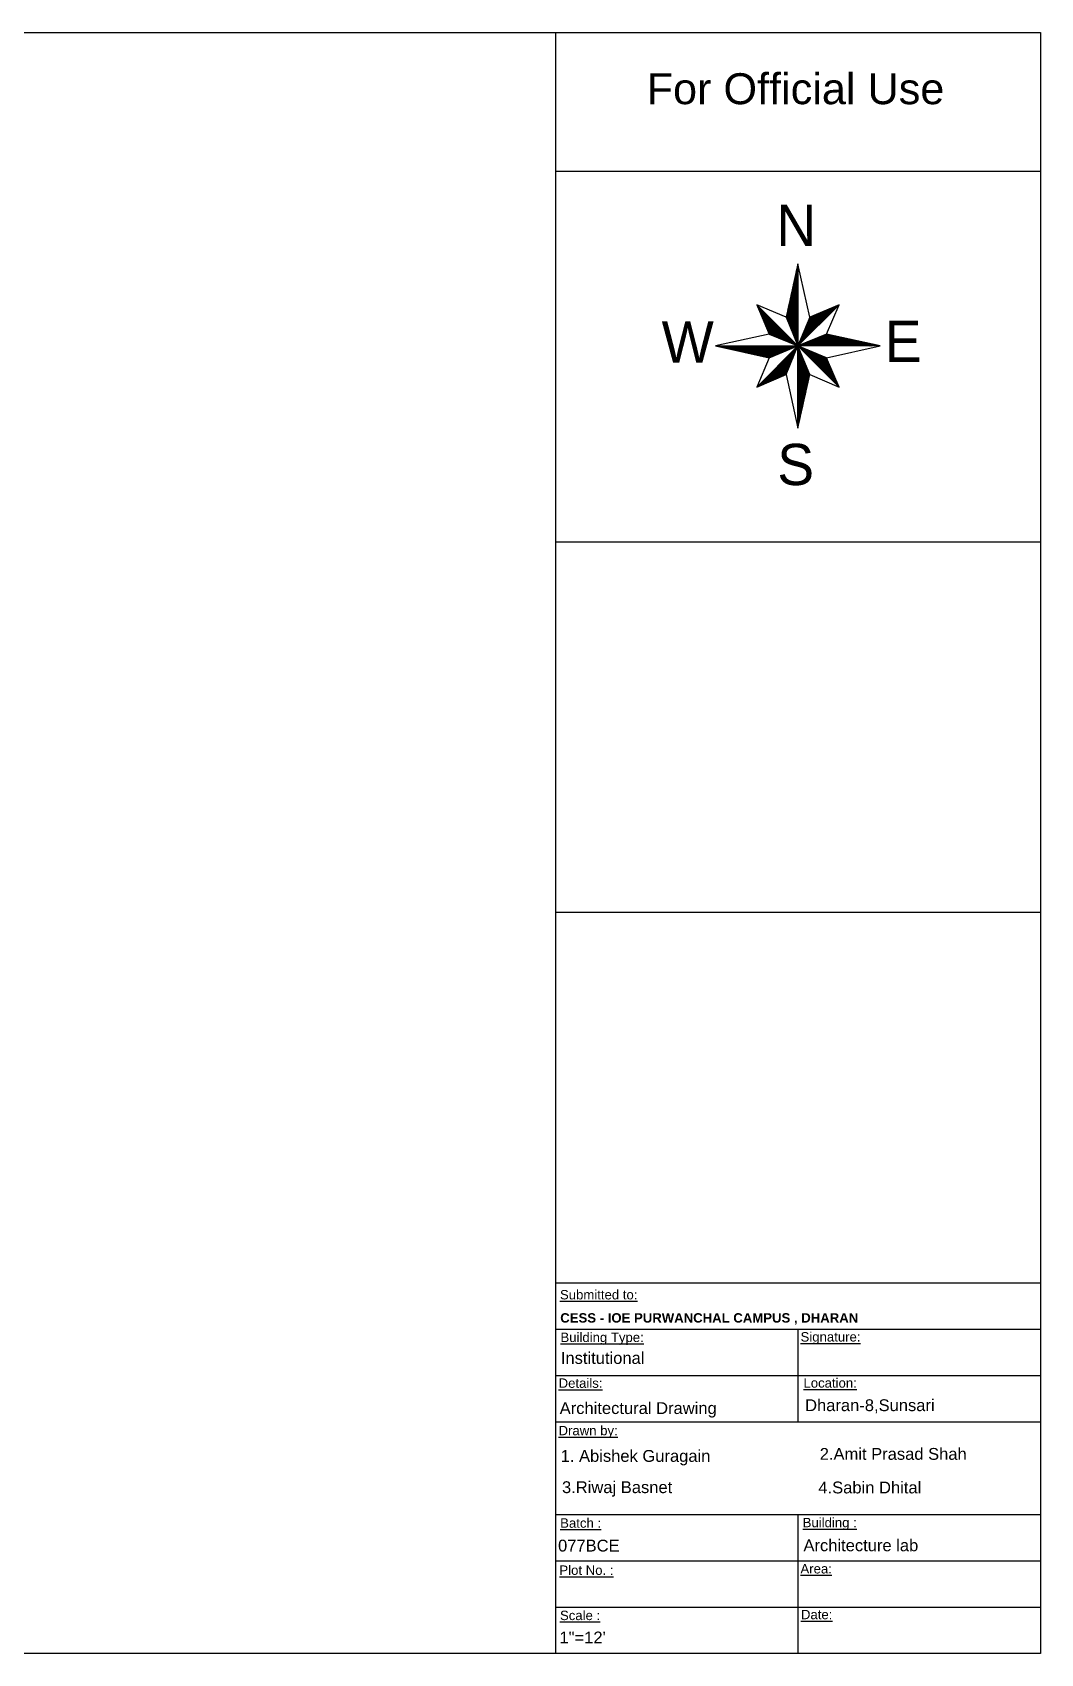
# Model space of a CAD drawing. Header units: inches. Extents: x -6800 to 96653, y -25814 to 17379.
# Drawn here: x 86107 to 87154, y -19068 to -17383 of the extents above; entities that cross this region are included whole.
import ezdxf

# ---------------------------------------------------------------- set-up
doc = ezdxf.new("R2010")
doc.units = ezdxf.units.IN
doc.header["$MEASUREMENT"] = 0
doc.layers.add('Page Format', color=7, linetype='Continuous', lineweight=25)
doc.styles.add('GOTHICE', font='gothice')
doc.styles.get("Standard").update_dxf_attribs({"font": 'arial.ttf'})

# ---------------------------------------------------------------- blocks, each defined once
blk = doc.blocks.new('*X360')
at = {"color": 0}
for p, q in [((15.32, 10.228), (16.001, 10.909)), ((15.332, 10.259), (15.97, 10.896)), ((15.345, 10.289), (15.939, 10.883)), ((15.357, 10.319), (15.908, 10.87)), ((15.37, 10.349), (15.877, 10.857)), ((15.382, 10.379), (15.846, 10.843)), ((15.395, 10.409), (15.815, 10.83)), ((15.407, 10.44), (15.784, 10.817)), ((15.42, 10.47), (15.754, 10.804)), ((15.432, 10.5), (15.723, 10.791)), ((15.445, 10.53), (15.692, 10.777)), ((15.457, 10.56), (15.661, 10.764)), ((15.47, 10.591), (15.63, 10.751)), ((15.482, 10.621), (15.599, 10.738)), ((15.495, 10.651), (15.568, 10.725)), ((15.507, 10.681), (15.537, 10.711))]:
    blk.add_line(p, q, dxfattribs=at)
blk = doc.blocks.new('*X359')
at = {"color": 0}
for p, q in [((15.325, 10.217), (15.333, 10.224)), ((15.343, 10.217), (15.363, 10.237)), ((15.361, 10.217), (15.393, 10.249)), ((15.378, 10.217), (15.424, 10.262)), ((15.396, 10.217), (15.454, 10.274)), ((15.414, 10.217), (15.484, 10.287)), ((15.432, 10.217), (15.514, 10.299)), ((15.449, 10.217), (15.544, 10.312)), ((15.467, 10.217), (15.574, 10.324)), ((15.485, 10.217), (15.605, 10.337)), ((15.502, 10.217), (15.635, 10.349)), ((15.52, 10.217), (15.665, 10.362)), ((15.538, 10.217), (15.695, 10.374)), ((15.555, 10.217), (15.725, 10.387)), ((15.573, 10.217), (15.756, 10.399)), ((15.591, 10.217), (15.786, 10.412)), ((15.608, 10.217), (15.808, 10.416)), ((15.626, 10.217), (15.822, 10.413)), ((15.644, 10.217), (15.837, 10.41)), ((15.661, 10.217), (15.851, 10.406)), ((15.679, 10.217), (15.866, 10.403)), ((15.697, 10.217), (15.88, 10.4)), ((15.714, 10.217), (15.895, 10.397)), ((15.732, 10.217), (15.909, 10.394)), ((15.75, 10.217), (15.924, 10.39)), ((15.767, 10.217), (15.938, 10.387)), ((15.785, 10.217), (15.952, 10.384)), ((15.803, 10.217), (15.967, 10.381)), ((15.82, 10.217), (15.981, 10.378)), ((15.838, 10.217), (15.996, 10.374)), ((15.856, 10.217), (16.01, 10.371)), ((15.873, 10.217), (16.025, 10.368)), ((15.891, 10.217), (16.039, 10.365)), ((15.909, 10.217), (16.054, 10.362)), ((15.926, 10.217), (16.068, 10.358)), ((15.944, 10.217), (16.083, 10.355)), ((15.962, 10.217), (16.097, 10.352)), ((15.98, 10.217), (16.112, 10.349)), ((15.997, 10.217), (16.126, 10.346)), ((16.015, 10.217), (16.141, 10.342)), ((16.033, 10.217), (16.155, 10.339)), ((16.05, 10.217), (16.17, 10.336)), ((16.068, 10.217), (16.184, 10.333)), ((16.086, 10.217), (16.198, 10.329)), ((16.103, 10.217), (16.213, 10.326)), ((16.121, 10.217), (16.227, 10.323)), ((16.139, 10.217), (16.242, 10.32)), ((16.156, 10.217), (16.256, 10.317)), ((16.174, 10.217), (16.271, 10.313)), ((16.192, 10.217), (16.285, 10.31)), ((16.209, 10.217), (16.3, 10.307)), ((16.227, 10.217), (16.314, 10.304)), ((16.245, 10.217), (16.329, 10.301)), ((16.262, 10.217), (16.343, 10.297)), ((16.28, 10.217), (16.358, 10.294)), ((16.298, 10.217), (16.372, 10.291)), ((16.315, 10.217), (16.387, 10.288)), ((16.333, 10.217), (16.401, 10.285)), ((16.351, 10.217), (16.415, 10.281)), ((16.368, 10.217), (16.43, 10.278)), ((16.386, 10.217), (16.444, 10.275)), ((16.404, 10.217), (16.459, 10.272)), ((16.421, 10.217), (16.473, 10.269)), ((16.439, 10.217), (16.488, 10.265)), ((16.457, 10.217), (16.502, 10.262)), ((16.474, 10.217), (16.517, 10.259)), ((16.492, 10.217), (16.531, 10.256)), ((16.51, 10.217), (16.546, 10.252)), ((16.528, 10.217), (16.56, 10.249)), ((16.545, 10.217), (16.575, 10.246)), ((16.563, 10.217), (16.589, 10.243)), ((16.581, 10.217), (16.604, 10.24)), ((16.598, 10.217), (16.618, 10.236)), ((16.616, 10.217), (16.633, 10.233)), ((16.634, 10.217), (16.647, 10.23)), ((16.651, 10.217), (16.661, 10.227)), ((16.669, 10.217), (16.676, 10.224)), ((16.687, 10.217), (16.69, 10.22)), ((16.704, 10.217), (16.705, 10.217))]:
    blk.add_line(p, q, dxfattribs=at)
blk = doc.blocks.new('*X358')
at = {"color": 0}
for p, q in [((15.32, 10.211), (15.322, 10.213)), ((15.329, 10.202), (15.335, 10.208)), ((15.338, 10.194), (15.347, 10.203)), ((15.347, 10.185), (15.36, 10.198)), ((15.355, 10.176), (15.372, 10.193)), ((15.364, 10.167), (15.385, 10.188)), ((15.373, 10.158), (15.397, 10.182)), ((15.382, 10.149), (15.41, 10.177)), ((15.391, 10.141), (15.422, 10.172)), ((15.4, 10.132), (15.435, 10.167)), ((15.408, 10.123), (15.447, 10.162)), ((15.417, 10.114), (15.46, 10.156)), ((15.426, 10.105), (15.472, 10.151)), ((15.435, 10.096), (15.485, 10.146)), ((15.444, 10.087), (15.497, 10.141)), ((15.453, 10.079), (15.51, 10.136)), ((15.461, 10.07), (15.522, 10.131)), ((15.47, 10.061), (15.535, 10.125)), ((15.479, 10.052), (15.547, 10.12)), ((15.488, 10.043), (15.56, 10.115)), ((15.497, 10.034), (15.572, 10.11)), ((15.506, 10.026), (15.585, 10.105)), ((15.515, 10.017), (15.597, 10.1)), ((15.523, 10.008), (15.61, 10.094)), ((15.532, 9.999), (15.622, 10.089)), ((15.541, 9.99), (15.635, 10.084)), ((15.55, 9.981), (15.647, 10.079)), ((15.559, 9.973), (15.66, 10.074)), ((15.568, 9.964), (15.672, 10.068)), ((15.576, 9.955), (15.685, 10.063)), ((15.585, 9.946), (15.697, 10.058)), ((15.594, 9.937), (15.71, 10.053)), ((15.603, 9.928), (15.722, 10.048)), ((15.612, 9.92), (15.735, 10.043)), ((15.621, 9.911), (15.747, 10.037)), ((15.629, 9.902), (15.76, 10.032)), ((15.638, 9.893), (15.772, 10.027)), ((15.647, 9.884), (15.785, 10.022)), ((15.656, 9.875), (15.797, 10.017)), ((15.665, 9.867), (15.804, 10.006)), ((15.674, 9.858), (15.81, 9.994)), ((15.682, 9.849), (15.815, 9.981)), ((15.691, 9.84), (15.82, 9.969)), ((15.7, 9.831), (15.826, 9.957)), ((15.709, 9.822), (15.831, 9.944)), ((15.718, 9.813), (15.836, 9.932)), ((15.727, 9.805), (15.841, 9.919)), ((15.735, 9.796), (15.847, 9.907)), ((15.744, 9.787), (15.852, 9.895)), ((15.753, 9.778), (15.857, 9.882)), ((15.762, 9.769), (15.863, 9.87)), ((15.771, 9.76), (15.868, 9.857)), ((15.78, 9.752), (15.873, 9.845)), ((15.789, 9.743), (15.878, 9.833)), ((15.797, 9.734), (15.884, 9.82)), ((15.806, 9.725), (15.889, 9.808)), ((15.815, 9.716), (15.894, 9.796)), ((15.824, 9.707), (15.9, 9.783)), ((15.833, 9.699), (15.905, 9.771)), ((15.842, 9.69), (15.91, 9.758)), ((15.85, 9.681), (15.916, 9.746)), ((15.859, 9.672), (15.921, 9.734)), ((15.868, 9.663), (15.926, 9.721)), ((15.877, 9.654), (15.931, 9.709)), ((15.886, 9.646), (15.937, 9.696)), ((15.895, 9.637), (15.942, 9.684)), ((15.903, 9.628), (15.947, 9.672)), ((15.912, 9.619), (15.953, 9.659)), ((15.921, 9.61), (15.958, 9.647)), ((15.93, 9.601), (15.963, 9.635)), ((15.939, 9.592), (15.968, 9.622)), ((15.948, 9.584), (15.974, 9.61)), ((15.956, 9.575), (15.979, 9.597)), ((15.965, 9.566), (15.984, 9.585)), ((15.974, 9.557), (15.99, 9.573)), ((15.983, 9.548), (15.995, 9.56)), ((15.992, 9.539), (16, 9.548)), ((16.001, 9.531), (16.006, 9.535)), ((16.009, 9.522), (16.011, 9.523))]:
    blk.add_line(p, q, dxfattribs=at)
blk = doc.blocks.new('*X357')
at = {"color": 0}
for p, q in [((15.315, 10.206), (15.318, 10.209)), ((15.315, 10.188), (15.323, 10.196)), ((15.315, 10.17), (15.328, 10.184)), ((15.315, 10.153), (15.333, 10.171)), ((15.315, 10.135), (15.339, 10.159)), ((15.315, 10.117), (15.344, 10.146)), ((15.315, 10.1), (15.349, 10.134)), ((15.315, 10.082), (15.354, 10.121)), ((15.315, 10.064), (15.359, 10.109)), ((15.315, 10.047), (15.364, 10.096)), ((15.315, 10.029), (15.37, 10.084)), ((15.315, 10.011), (15.375, 10.071)), ((15.315, 9.994), (15.38, 10.059)), ((15.315, 9.976), (15.385, 10.046)), ((15.315, 9.958), (15.39, 10.034)), ((15.315, 9.941), (15.395, 10.021)), ((15.315, 9.923), (15.401, 10.009)), ((15.315, 9.905), (15.406, 9.996)), ((15.315, 9.888), (15.411, 9.984)), ((15.315, 9.87), (15.416, 9.971)), ((15.315, 9.852), (15.421, 9.959)), ((15.315, 9.835), (15.427, 9.946)), ((15.315, 9.817), (15.432, 9.934)), ((15.315, 9.799), (15.437, 9.921)), ((15.315, 9.782), (15.442, 9.909)), ((15.315, 9.764), (15.447, 9.896)), ((15.315, 9.746), (15.452, 9.884)), ((15.315, 9.729), (15.458, 9.871)), ((15.315, 9.711), (15.463, 9.859)), ((15.315, 9.693), (15.468, 9.846)), ((15.315, 9.676), (15.473, 9.834)), ((15.315, 9.658), (15.478, 9.821)), ((15.315, 9.64), (15.484, 9.809)), ((15.315, 9.622), (15.489, 9.796)), ((15.315, 9.605), (15.494, 9.784)), ((15.315, 9.587), (15.499, 9.771)), ((15.315, 9.569), (15.504, 9.759)), ((15.315, 9.552), (15.509, 9.746)), ((15.315, 9.534), (15.515, 9.734)), ((15.315, 9.516), (15.512, 9.714)), ((15.315, 9.499), (15.507, 9.691)), ((15.315, 9.481), (15.502, 9.668)), ((15.315, 9.463), (15.497, 9.646)), ((15.315, 9.446), (15.492, 9.623)), ((15.315, 9.428), (15.487, 9.6)), ((15.315, 9.41), (15.482, 9.577)), ((15.315, 9.393), (15.477, 9.555)), ((15.315, 9.375), (15.472, 9.532)), ((15.315, 9.357), (15.467, 9.509)), ((15.315, 9.34), (15.462, 9.487)), ((15.315, 9.322), (15.457, 9.464)), ((15.315, 9.304), (15.452, 9.441)), ((15.315, 9.287), (15.447, 9.418)), ((15.315, 9.269), (15.442, 9.396)), ((15.315, 9.251), (15.436, 9.373)), ((15.315, 9.234), (15.431, 9.35)), ((15.315, 9.216), (15.426, 9.328)), ((15.315, 9.198), (15.421, 9.305)), ((15.315, 9.181), (15.416, 9.282)), ((15.315, 9.163), (15.411, 9.259)), ((15.315, 9.145), (15.406, 9.237)), ((15.315, 9.128), (15.401, 9.214)), ((15.315, 9.11), (15.396, 9.191)), ((15.315, 9.092), (15.391, 9.169)), ((15.315, 9.074), (15.386, 9.146)), ((15.315, 9.057), (15.381, 9.123)), ((15.315, 9.039), (15.376, 9.1)), ((15.315, 9.021), (15.371, 9.078)), ((15.315, 9.004), (15.366, 9.055)), ((15.315, 8.986), (15.361, 9.032)), ((15.315, 8.968), (15.356, 9.01)), ((15.315, 8.951), (15.351, 8.987)), ((15.315, 8.933), (15.346, 8.964)), ((15.315, 8.915), (15.341, 8.941)), ((15.315, 8.898), (15.336, 8.919)), ((15.315, 8.88), (15.331, 8.896)), ((15.315, 8.862), (15.326, 8.873)), ((15.315, 8.845), (15.321, 8.851)), ((15.315, 8.827), (15.316, 8.828))]:
    blk.add_line(p, q, dxfattribs=at)
blk = doc.blocks.new('*X356')
at = {"color": 0}
for p, q in [((14.635, 9.527), (15.307, 10.198)), ((14.666, 9.54), (15.295, 10.168)), ((14.697, 9.553), (15.282, 10.138)), ((14.728, 9.566), (15.27, 10.108)), ((14.759, 9.579), (15.257, 10.078)), ((14.79, 9.593), (15.245, 10.047)), ((14.821, 9.606), (15.232, 10.017)), ((14.852, 9.619), (15.22, 9.987)), ((14.882, 9.632), (15.207, 9.957)), ((14.913, 9.645), (15.195, 9.927)), ((14.944, 9.659), (15.182, 9.896)), ((14.975, 9.672), (15.17, 9.866)), ((15.006, 9.685), (15.157, 9.836)), ((15.037, 9.698), (15.145, 9.806)), ((15.068, 9.711), (15.132, 9.776)), ((15.099, 9.725), (15.12, 9.746))]:
    blk.add_line(p, q, dxfattribs=at)
blk = doc.blocks.new('*X355')
at = {"color": 0}
for p, q in [((13.928, 10.215), (13.929, 10.217)), ((13.942, 10.212), (13.947, 10.217)), ((13.957, 10.209), (13.964, 10.217)), ((13.971, 10.206), (13.982, 10.217)), ((13.985, 10.202), (14, 10.217)), ((14, 10.199), (14.017, 10.217)), ((14.014, 10.196), (14.035, 10.217)), ((14.029, 10.193), (14.053, 10.217)), ((14.043, 10.19), (14.07, 10.217)), ((14.058, 10.186), (14.088, 10.217)), ((14.072, 10.183), (14.106, 10.217)), ((14.087, 10.18), (14.123, 10.217)), ((14.101, 10.177), (14.141, 10.217)), ((14.116, 10.174), (14.159, 10.217)), ((14.13, 10.17), (14.176, 10.217)), ((14.145, 10.167), (14.194, 10.217)), ((14.159, 10.164), (14.212, 10.217)), ((14.174, 10.161), (14.229, 10.217)), ((14.188, 10.158), (14.247, 10.217)), ((14.203, 10.154), (14.265, 10.217)), ((14.217, 10.151), (14.282, 10.217)), ((14.231, 10.148), (14.3, 10.217)), ((14.246, 10.145), (14.318, 10.217)), ((14.26, 10.142), (14.335, 10.217)), ((14.275, 10.138), (14.353, 10.217)), ((14.289, 10.135), (14.371, 10.217)), ((14.304, 10.132), (14.389, 10.217)), ((14.318, 10.129), (14.406, 10.217)), ((14.333, 10.125), (14.424, 10.217)), ((14.347, 10.122), (14.442, 10.217)), ((14.362, 10.119), (14.459, 10.217)), ((14.376, 10.116), (14.477, 10.217)), ((14.391, 10.113), (14.495, 10.217)), ((14.405, 10.109), (14.512, 10.217)), ((14.42, 10.106), (14.53, 10.217)), ((14.434, 10.103), (14.548, 10.217)), ((14.449, 10.1), (14.565, 10.217)), ((14.463, 10.097), (14.583, 10.217)), ((14.477, 10.093), (14.601, 10.217)), ((14.492, 10.09), (14.618, 10.217)), ((14.506, 10.087), (14.636, 10.217)), ((14.521, 10.084), (14.654, 10.217)), ((14.535, 10.081), (14.671, 10.217)), ((14.55, 10.077), (14.689, 10.217)), ((14.564, 10.074), (14.707, 10.217)), ((14.579, 10.071), (14.724, 10.217)), ((14.593, 10.068), (14.742, 10.217)), ((14.608, 10.065), (14.76, 10.217)), ((14.622, 10.061), (14.777, 10.217)), ((14.637, 10.058), (14.795, 10.217)), ((14.651, 10.055), (14.813, 10.217)), ((14.666, 10.052), (14.83, 10.217)), ((14.68, 10.048), (14.848, 10.217)), ((14.694, 10.045), (14.866, 10.217)), ((14.709, 10.042), (14.883, 10.217)), ((14.723, 10.039), (14.901, 10.217)), ((14.738, 10.036), (14.919, 10.217)), ((14.752, 10.032), (14.937, 10.217)), ((14.767, 10.029), (14.954, 10.217)), ((14.781, 10.026), (14.972, 10.217)), ((14.796, 10.023), (14.99, 10.217)), ((14.81, 10.02), (15.007, 10.217)), ((14.825, 10.016), (15.025, 10.217)), ((14.85, 10.024), (15.043, 10.217)), ((14.88, 10.037), (15.06, 10.217)), ((14.911, 10.049), (15.078, 10.217)), ((14.941, 10.062), (15.096, 10.217)), ((14.971, 10.074), (15.113, 10.217)), ((15.001, 10.087), (15.131, 10.217)), ((15.031, 10.099), (15.149, 10.217)), ((15.061, 10.112), (15.166, 10.217)), ((15.092, 10.124), (15.184, 10.217)), ((15.122, 10.137), (15.202, 10.217)), ((15.152, 10.149), (15.219, 10.217)), ((15.182, 10.162), (15.237, 10.217)), ((15.212, 10.174), (15.255, 10.217)), ((15.243, 10.187), (15.272, 10.217)), ((15.273, 10.199), (15.29, 10.217)), ((15.303, 10.212), (15.308, 10.217))]:
    blk.add_line(p, q, dxfattribs=at)
blk = doc.blocks.new('*X354')
at = {"color": 0}
for p, q in [((14.62, 10.907), (14.622, 10.909)), ((14.625, 10.895), (14.631, 10.901)), ((14.63, 10.883), (14.639, 10.892)), ((14.636, 10.87), (14.648, 10.883)), ((14.641, 10.858), (14.657, 10.874)), ((14.646, 10.845), (14.666, 10.865)), ((14.651, 10.833), (14.675, 10.856)), ((14.657, 10.821), (14.684, 10.848)), ((14.662, 10.808), (14.693, 10.839)), ((14.667, 10.796), (14.701, 10.83)), ((14.673, 10.784), (14.71, 10.821)), ((14.678, 10.771), (14.719, 10.812)), ((14.683, 10.759), (14.728, 10.803)), ((14.689, 10.746), (14.737, 10.795)), ((14.694, 10.734), (14.746, 10.786)), ((14.699, 10.722), (14.754, 10.777)), ((14.704, 10.709), (14.763, 10.768)), ((14.71, 10.697), (14.772, 10.759)), ((14.715, 10.685), (14.781, 10.75)), ((14.72, 10.672), (14.79, 10.742)), ((14.726, 10.66), (14.799, 10.733)), ((14.731, 10.647), (14.807, 10.724)), ((14.736, 10.635), (14.816, 10.715)), ((14.741, 10.623), (14.825, 10.706)), ((14.747, 10.61), (14.834, 10.697)), ((14.752, 10.598), (14.843, 10.689)), ((14.757, 10.585), (14.852, 10.68)), ((14.763, 10.573), (14.86, 10.671)), ((14.768, 10.561), (14.869, 10.662)), ((14.773, 10.548), (14.878, 10.653)), ((14.779, 10.536), (14.887, 10.644)), ((14.784, 10.524), (14.896, 10.635)), ((14.789, 10.511), (14.905, 10.627)), ((14.794, 10.499), (14.913, 10.618)), ((14.8, 10.486), (14.922, 10.609)), ((14.805, 10.474), (14.931, 10.6)), ((14.81, 10.462), (14.94, 10.591)), ((14.816, 10.449), (14.949, 10.582)), ((14.821, 10.437), (14.958, 10.574)), ((14.826, 10.424), (14.967, 10.565)), ((14.835, 10.415), (14.975, 10.556)), ((14.847, 10.41), (14.984, 10.547)), ((14.86, 10.405), (14.993, 10.538)), ((14.872, 10.4), (15.002, 10.529)), ((14.885, 10.395), (15.011, 10.521)), ((14.897, 10.389), (15.02, 10.512)), ((14.91, 10.384), (15.028, 10.503)), ((14.922, 10.379), (15.037, 10.494)), ((14.935, 10.374), (15.046, 10.485)), ((14.947, 10.369), (15.055, 10.476)), ((14.96, 10.364), (15.064, 10.468)), ((14.972, 10.358), (15.073, 10.459)), ((14.985, 10.353), (15.081, 10.45)), ((14.997, 10.348), (15.09, 10.441)), ((15.01, 10.343), (15.099, 10.432)), ((15.022, 10.338), (15.108, 10.423)), ((15.035, 10.333), (15.117, 10.415)), ((15.047, 10.327), (15.126, 10.406)), ((15.06, 10.322), (15.134, 10.397)), ((15.072, 10.317), (15.143, 10.388)), ((15.085, 10.312), (15.152, 10.379)), ((15.097, 10.307), (15.161, 10.37)), ((15.11, 10.301), (15.17, 10.361)), ((15.122, 10.296), (15.179, 10.353)), ((15.135, 10.291), (15.187, 10.344)), ((15.147, 10.286), (15.196, 10.335)), ((15.16, 10.281), (15.205, 10.326)), ((15.172, 10.276), (15.214, 10.317)), ((15.185, 10.27), (15.223, 10.308)), ((15.197, 10.265), (15.232, 10.3)), ((15.21, 10.26), (15.241, 10.291)), ((15.222, 10.255), (15.249, 10.282)), ((15.235, 10.25), (15.258, 10.273)), ((15.247, 10.245), (15.267, 10.264)), ((15.26, 10.239), (15.276, 10.255)), ((15.272, 10.234), (15.285, 10.247)), ((15.285, 10.229), (15.294, 10.238)), ((15.297, 10.224), (15.302, 10.229)), ((15.31, 10.219), (15.311, 10.22))]:
    blk.add_line(p, q, dxfattribs=at)
blk = doc.blocks.new('*X353')
at = {"color": 0}
for p, q in [((15.298, 11.532), (15.315, 11.549)), ((15.303, 11.555), (15.315, 11.567)), ((15.308, 11.578), (15.315, 11.585)), ((15.313, 11.6), (15.315, 11.602)), ((15.217, 11.169), (15.315, 11.266)), ((15.222, 11.192), (15.315, 11.284)), ((15.227, 11.214), (15.315, 11.302)), ((15.232, 11.237), (15.315, 11.32)), ((15.237, 11.26), (15.315, 11.337)), ((15.242, 11.282), (15.315, 11.355)), ((15.247, 11.305), (15.315, 11.373)), ((15.252, 11.328), (15.315, 11.39)), ((15.257, 11.351), (15.315, 11.408)), ((15.262, 11.373), (15.315, 11.426)), ((15.267, 11.396), (15.315, 11.443)), ((15.272, 11.419), (15.315, 11.461)), ((15.277, 11.441), (15.315, 11.479)), ((15.282, 11.464), (15.315, 11.496)), ((15.287, 11.487), (15.315, 11.514)), ((15.293, 11.51), (15.315, 11.532)), ((15.136, 10.805), (15.315, 10.984)), ((15.141, 10.828), (15.315, 11.001)), ((15.146, 10.851), (15.315, 11.019)), ((15.152, 10.874), (15.315, 11.037)), ((15.157, 10.896), (15.315, 11.054)), ((15.162, 10.919), (15.315, 11.072)), ((15.167, 10.942), (15.315, 11.09)), ((15.172, 10.964), (15.315, 11.107)), ((15.177, 10.987), (15.315, 11.125)), ((15.182, 11.01), (15.315, 11.143)), ((15.187, 11.033), (15.315, 11.16)), ((15.192, 11.055), (15.315, 11.178)), ((15.197, 11.078), (15.315, 11.196)), ((15.202, 11.101), (15.315, 11.213)), ((15.207, 11.123), (15.315, 11.231)), ((15.212, 11.146), (15.315, 11.249)), ((15.116, 10.715), (15.315, 10.913)), ((15.116, 10.696), (15.315, 10.895)), ((15.121, 10.737), (15.315, 10.931)), ((15.121, 10.684), (15.315, 10.878)), ((15.126, 10.76), (15.315, 10.948)), ((15.126, 10.671), (15.315, 10.86)), ((15.131, 10.783), (15.315, 10.966)), ((15.131, 10.659), (15.315, 10.842)), ((15.137, 10.646), (15.315, 10.825)), ((15.142, 10.634), (15.315, 10.807)), ((15.147, 10.621), (15.315, 10.789)), ((15.152, 10.609), (15.315, 10.772)), ((15.157, 10.596), (15.315, 10.754)), ((15.163, 10.584), (15.315, 10.736)), ((15.168, 10.571), (15.315, 10.718)), ((15.173, 10.559), (15.315, 10.701)), ((15.178, 10.546), (15.315, 10.683)), ((15.183, 10.534), (15.315, 10.665)), ((15.188, 10.521), (15.315, 10.648)), ((15.194, 10.509), (15.315, 10.63)), ((15.199, 10.496), (15.315, 10.612)), ((15.204, 10.484), (15.315, 10.595)), ((15.209, 10.471), (15.315, 10.577)), ((15.214, 10.459), (15.315, 10.559)), ((15.219, 10.446), (15.315, 10.542)), ((15.225, 10.434), (15.315, 10.524)), ((15.23, 10.421), (15.315, 10.506)), ((15.235, 10.409), (15.315, 10.489)), ((15.24, 10.396), (15.315, 10.471)), ((15.245, 10.384), (15.315, 10.453)), ((15.251, 10.371), (15.315, 10.436)), ((15.256, 10.359), (15.315, 10.418)), ((15.261, 10.346), (15.315, 10.4)), ((15.266, 10.334), (15.315, 10.383)), ((15.271, 10.321), (15.315, 10.365)), ((15.276, 10.309), (15.315, 10.347)), ((15.282, 10.296), (15.315, 10.33)), ((15.287, 10.284), (15.315, 10.312)), ((15.292, 10.271), (15.315, 10.294)), ((15.297, 10.259), (15.315, 10.277)), ((15.302, 10.246), (15.315, 10.259)), ((15.307, 10.234), (15.315, 10.241)), ((15.313, 10.221), (15.315, 10.224))]:
    blk.add_line(p, q, dxfattribs=at)

msp = doc.modelspace()

# ---------------------------------------------------------------- linework, layer by layer
at = {"transparency": 33554651}
for p, q in [((84777.7, -17383), (87153.7, -17383)), ((86649.7, -17383), (86649.7, -17527)), ((87153.7, -17383), (87153.7, -19067.8)), ((86649.7, -17527), (87153.7, -17527)), ((86649.7, -17527), (86649.7, -19067.8)), ((86649.7, -17912.2), (87153.7, -17912.2)), ((86649.7, -18297.4), (87153.7, -18297.4)), ((86649.7, -18682.6), (87153.7, -18682.6)), ((86649.7, -18730.7), (87153.7, -18730.7)), ((86901.7, -18730.7), (86901.7, -18827)), ((86649.7, -18778.9), (87153.7, -18778.9)), ((86649.7, -18827), (87153.7, -18827)), ((86649.7, -18923.3), (87153.7, -18923.3)), ((86901.7, -18923.3), (86901.7, -19067.8)), ((86649.7, -18971.5), (87153.7, -18971.5)), ((86649.7, -19019.6), (87153.7, -19019.6)), ((87153.7, -19067.8), (84777.7, -19067.8))]:
    msp.add_line(p, q, dxfattribs=at)
at = {"transparency": 33554687}
for p, q in [((86901.7, -17623.3), (86889.4, -17679)), ((86914, -17679), (86901.7, -17623.3)), ((86901.7, -17623.3), (86901.7, -17708.8)), ((86858.9, -17665.9), (86871.9, -17696.4)), ((86889.4, -17679), (86858.9, -17665.9)), ((86858.9, -17665.9), (86901.7, -17708.8)), ((86944.5, -17665.9), (86901.7, -17708.8)), ((86944.5, -17665.9), (86914, -17679)), ((86931.5, -17696.4), (86944.5, -17665.9)), ((86889.4, -17679), (86901.7, -17708.8)), ((86914, -17679), (86901.7, -17708.8)), ((86871.9, -17696.4), (86816.2, -17708.8)), ((86871.9, -17696.4), (86901.7, -17708.8)), ((86931.5, -17696.4), (86901.7, -17708.8)), ((86987.2, -17708.8), (86931.5, -17696.4)), ((86816.2, -17708.8), (86871.9, -17721.1)), ((86816.2, -17708.8), (86901.7, -17708.8)), ((86858.9, -17751.6), (86901.7, -17708.8)), ((86871.9, -17721.1), (86858.9, -17751.6)), ((86871.9, -17721.1), (86901.7, -17708.8)), ((86889.4, -17738.6), (86901.7, -17708.8)), ((86987.2, -17708.8), (86901.7, -17708.8)), ((86931.5, -17721.1), (86901.7, -17708.8)), ((86944.5, -17751.6), (86901.7, -17708.8)), ((86914, -17738.6), (86901.7, -17708.8)), ((86901.7, -17794.2), (86901.7, -17708.8)), ((86931.5, -17721.1), (86987.2, -17708.8)), ((86944.5, -17751.6), (86931.5, -17721.1)), ((86858.9, -17751.6), (86889.4, -17738.6)), ((86889.4, -17738.6), (86901.7, -17794.2)), ((86901.7, -17794.2), (86914, -17738.6)), ((86914, -17738.6), (86944.5, -17751.6))]:
    msp.add_line(p, q, dxfattribs=at)

# ---------------------------------------------------------------- block references
at = {"transparency": 33554687, "xscale": 61.36234400379558, "yscale": 61.36234400379558, "zscale": 61.36234400379558}
for name in ['*X353', '*X354', '*X360', '*X359', '*X355', '*X356', '*X357', '*X358']:
    msp.add_blockref(name, (85961.9, -18335.7), dxfattribs=at)

# ---------------------------------------------------------------- texts
at = {"transparency": 33554687, "style": 'GOTHICE'}
for s, p in [('N', (86879.2, -17605)), ('W', (86760.1, -17726.2)), ('E', (86991.8, -17725.4)), ('S', (86880.2, -17853.4))]:
    msp.add_text(s, height=42.9, dxfattribs=at).set_placement(p)
at = {"layer": 'Page Format', "transparency": 33554651, "attachment_point": 1}
for s, width, gutter_width, insert, char_height in [('For Official Use', 475.224, 160.7, (86744.5, -17425.4), 32.134), ('{\\LSubmitted to:}', 129.617, 2.59, (86654.5, -18689.9), 9.774), ('{\\fArial|b1|i0|c0|p34;CESS - IOE PURWANCHAL CAMPUS , DHARAN}', 347.688, 2.59, (86654.8, -18714), 9.774), ('{\\LBuilding Type:}', 129.617, 2.59, (86655, -18734.2), 9.774), ('{\\LSignature:}', 129.617, 2.59, (86904.4, -18733.7), 9.774), ('Institutional', 181.745, 61.4, (86655.4, -18754.4), 12.289), ('{\\LDetails:}', 129.617, 2.59, (86653.1, -18781.8), 9.774), ('{\\LLocation:}', 129.617, 2.59, (86907.4, -18781.6), 9.774), ('Architectural Drawing', 181.745, 61.4, (86654.2, -18806.5), 12.289), ('Dharan-8,Sunsari', 181.745, 61.4, (86909.1, -18803.5), 12.289), ('{\\LDrawn by:}', 129.617, 2.59, (86653, -18831.1), 9.774), ('1. Abishek Guragain', 181.745, 61.4, (86655.2, -18856.2), 12.289), ('2.Amit Prasad Shah', 181.745, 61.4, (86924.3, -18854.1), 12.289), ('3.Riwaj Basnet', 181.745, 61.4, (86656.6, -18888.7), 12.289), ('4.Sabin Dhital', 181.745, 61.4, (86922.9, -18889), 12.289), ('{\\LBatch :}', 129.617, 2.59, (86654.7, -18927.2), 9.774), ('{\\LBuilding :}', 129.617, 2.59, (86906.6, -18926.7), 9.774), ('077BCE', 181.745, 61.4, (86652.5, -18949.4), 12.29), ('Architecture lab', 181.745, 61.4, (86907.4, -18949.1), 12.289), ('{\\LPlot No. :}', 129.617, 2.59, (86653.9, -18976.2), 9.774), ('{\\LArea:}', 129.617, 2.59, (86904.3, -18974.7), 9.77), ('{\\LScale :}', 129.617, 2.59, (86654.5, -19023.2), 9.774), ('{\\LDate:}', 129.617, 2.59, (86904.8, -19022.3), 9.77), ('1"=12\'', 181.745, 61.4, (86654, -19044.9), 12.29)]:
    msp.add_mtext_dynamic_manual_height_columns(s, width=width, gutter_width=gutter_width, heights=[0], dxfattribs=dict(at, insert=insert, char_height=char_height))

doc.saveas('drawing.dxf')
